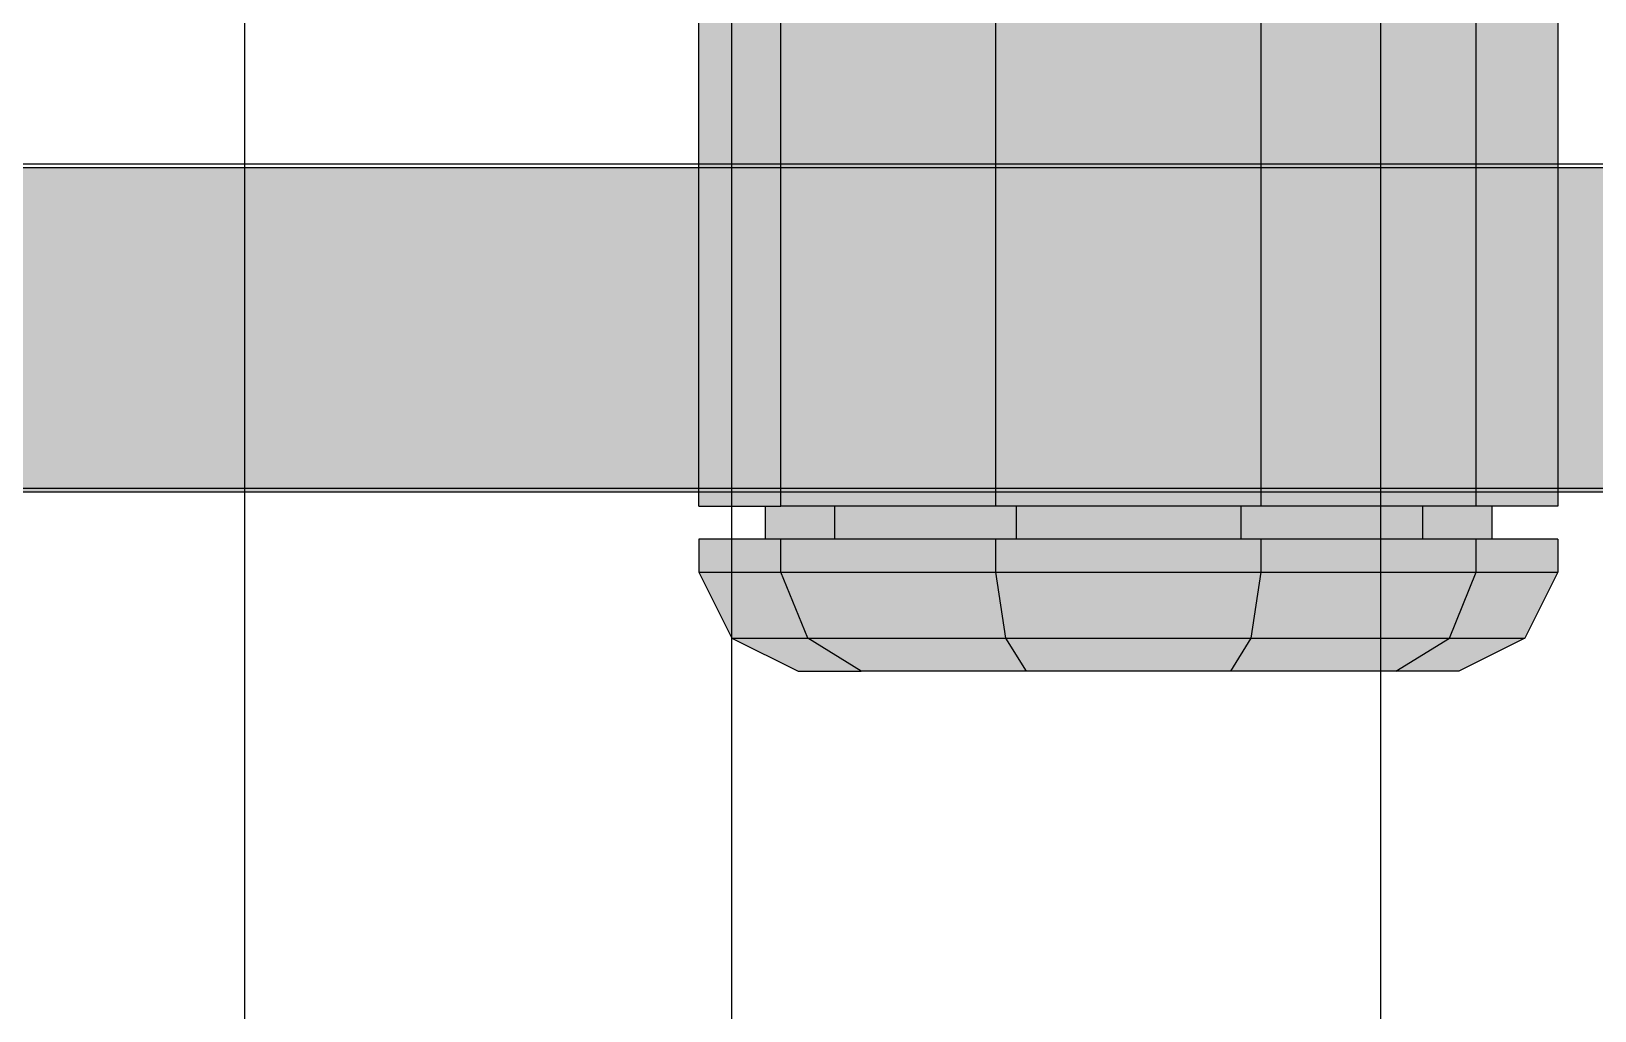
# Model space of a CAD drawing. Header units: feet. Extents: x 2272 to 4893, y 337 to 2916.
# Drawn here: x 3481.55 to 3486.367, y 1876.458 to 1879.477 of the extents above; entities that cross this region are included whole.
import ezdxf

# ---------------------------------------------------------------- set-up
doc = ezdxf.new("R2010")
doc.units = ezdxf.units.FT

# ---------------------------------------------------------------- blocks, each defined once
blk = doc.blocks.new('A$C7483090E')
for p, q in [((167.2, 41.82), (167.2, 200.53)), ((187.93, 41.82), (187.93, 200.53)), ((242.27, 41.82), (242.27, 200.53)), ((309.36, 41.82), (309.36, 200.53)), ((363.7, 41.82), (363.7, 200.53)), ((384.43, 200.53), (384.43, 41.82)), ((167.2, 41.82), (187.93, 41.82)), ((183.9, 41.82), (183.9, 33.47)), ((242.27, 41.82), (187.93, 41.82)), ((201.48, 41.82), (201.48, 33.47)), ((309.36, 41.82), (242.27, 41.82)), ((247.4, 41.82), (247.4, 33.47)), ((304.23, 41.82), (304.23, 33.47)), ((363.7, 41.82), (309.36, 41.82)), ((350.15, 41.82), (350.15, 33.47)), ((384.43, 41.82), (363.7, 41.82)), ((367.73, 41.82), (367.73, 33.47)), ((167.2, 33.47), (167.2, 25.05)), ((187.93, 33.47), (167.2, 33.47)), ((187.93, 33.47), (167.2, 33.47)), ((187.93, 25.05), (187.93, 33.47)), ((242.27, 33.47), (187.93, 33.47)), ((242.27, 33.47), (187.93, 33.47)), ((309.36, 33.47), (242.27, 33.47)), ((309.36, 33.47), (242.27, 33.47)), ((242.27, 25.05), (242.27, 33.47)), ((309.36, 25.05), (309.36, 33.47)), ((363.7, 33.47), (309.36, 33.47)), ((363.7, 33.47), (309.36, 33.47)), ((363.7, 25.05), (363.7, 33.47)), ((384.43, 33.47), (363.7, 33.47)), ((384.43, 33.47), (363.7, 33.47)), ((384.43, 33.47), (384.43, 25.05)), ((167.2, 25.05), (175.55, 8.35)), ((167.2, 25.05), (187.93, 25.05)), ((194.74, 8.35), (187.93, 25.05)), ((187.93, 25.05), (242.27, 25.05)), ((242.27, 25.05), (309.36, 25.05)), ((244.84, 8.35), (242.27, 25.05)), ((306.8, 8.35), (309.36, 25.05)), ((309.36, 25.05), (363.7, 25.05)), ((356.97, 8.35), (363.7, 25.05)), ((363.7, 25.05), (384.43, 25.05)), ((384.43, 25.05), (376.08, 8.35)), ((175.55, 8.35), (194.74, 8.35)), ((175.55, 8.35), (192.25, 0)), ((194.74, 8.35), (244.84, 8.35)), ((208.22, 0), (194.74, 8.35)), ((244.84, 8.35), (306.8, 8.35)), ((250.04, 0), (244.84, 8.35)), ((301.67, 0), (306.8, 8.35)), ((306.8, 8.35), (356.97, 8.35)), ((343.42, 0), (356.97, 8.35)), ((356.97, 8.35), (376.08, 8.35)), ((376.08, 8.35), (359.38, 0)), ((192.25, 0), (208.22, 0)), ((250.04, 0), (208.22, 0)), ((301.67, 0), (250.04, 0)), ((343.42, 0), (301.67, 0)), ((359.38, 0), (343.42, 0))]:
    blk.add_line(p, q)

msp = doc.modelspace()

# ---------------------------------------------------------------- hatches: boundary and pattern name
at = {"true_color": 0xc7c8ca}
h = msp.add_hatch(color=9, dxfattribs=at)
h.dxf.hatch_style = 1
h.paths.add_polyline_path([(3484.5222, 1879.9472), (3483.8602, 1879.9472), (3483.8602, 1878.0136), (3484.5222, 1878.0136)])
h.paths.add_polyline_path([(3483.8602, 1879.9472), (3483.6076, 1879.9472), (3483.6076, 1878.0136), (3483.8602, 1878.0136)])
h.paths.add_polyline_path([(3485.3396, 1879.9472), (3484.6095, 1879.9472), (3484.6097, 1879.9463), (3484.6079, 1879.9472), (3484.5222, 1879.9472), (3484.5222, 1878.0136), (3485.3396, 1878.0136)])
h.paths.add_polyline_path([(3486.0017, 1879.9472), (3485.3396, 1879.9472), (3485.3396, 1878.0136), (3486.0017, 1878.0136)])
h.paths.add_polyline_path([(3486.2542, 1879.9472), (3486.0017, 1879.9472), (3486.0017, 1878.0136), (3486.2542, 1878.0136)])
at = {"true_color": 0xb4623c}
h = msp.add_hatch(color=25, dxfattribs=at)
h.dxf.hatch_style = 1
h.paths.add_polyline_path([(3491.1844, 1878.0564), (3491.1844, 1879.0564), (3461.1844, 1879.0564), (3461.1844, 1878.0564)])
at = {"true_color": 0x939598}
h = msp.add_hatch(color=252, dxfattribs=at)
h.dxf.hatch_style = 1
h.paths.add_polyline_path([(3484.5222, 1877.9119), (3483.8602, 1877.9119), (3483.8602, 1877.8093), (3484.5222, 1877.8093)])
h.paths.add_polyline_path([(3484.0252, 1878.0136), (3483.8602, 1878.0136), (3483.8111, 1878.0136), (3483.8111, 1877.9119), (3483.8602, 1877.9119), (3484.0252, 1877.9119)])
h.paths.add_polyline_path([(3484.5847, 1878.0136), (3484.5222, 1878.0136), (3484.0252, 1878.0136), (3484.0252, 1877.9119), (3484.5222, 1877.9119), (3484.5847, 1877.9119)])
h.paths.add_polyline_path([(3485.2771, 1878.0136), (3484.5847, 1878.0136), (3484.5847, 1877.9119), (3485.2771, 1877.9119)])
h.paths.add_polyline_path([(3485.8366, 1878.0136), (3485.3396, 1878.0136), (3485.2771, 1878.0136), (3485.2771, 1877.9119), (3485.3396, 1877.9119), (3485.8366, 1877.9119)])
h.paths.add_polyline_path([(3486.0507, 1878.0136), (3486.0017, 1878.0136), (3485.8366, 1878.0136), (3485.8366, 1877.9119), (3486.0017, 1877.9119), (3486.0507, 1877.9119)])
h.paths.add_polyline_path([(3483.8602, 1877.9119), (3483.6076, 1877.9119), (3483.6076, 1877.8093), (3483.8602, 1877.8093)])
h.paths.add_polyline_path([(3483.8602, 1877.8093), (3483.6076, 1877.8093), (3483.7094, 1877.6058), (3483.9431, 1877.6058)])
h.paths.add_polyline_path([(3483.9431, 1877.6058), (3483.7094, 1877.6058), (3483.9128, 1877.5041), (3484.1073, 1877.5041)])
h.paths.add_polyline_path([(3484.5222, 1877.8093), (3483.8602, 1877.8093), (3483.9431, 1877.6058), (3484.5535, 1877.6058)])
h.paths.add_polyline_path([(3484.5535, 1877.6058), (3483.9431, 1877.6058), (3484.1073, 1877.5041), (3484.6168, 1877.5041)])
h.paths.add_polyline_path([(3485.3396, 1877.8093), (3484.5222, 1877.8093), (3484.5535, 1877.6058), (3485.3084, 1877.6058)])
h.paths.add_polyline_path([(3485.3084, 1877.6058), (3484.5535, 1877.6058), (3484.6168, 1877.5041), (3485.2459, 1877.5041)])
h.paths.add_polyline_path([(3485.3396, 1877.9119), (3485.2771, 1877.9119), (3484.5847, 1877.9119), (3484.5222, 1877.9119), (3484.5222, 1877.8093), (3485.3396, 1877.8093)])
h.paths.add_polyline_path([(3486.0017, 1877.9119), (3485.8366, 1877.9119), (3485.3396, 1877.9119), (3485.3396, 1877.8093), (3486.0017, 1877.8093)])
h.paths.add_polyline_path([(3486.0017, 1877.8093), (3485.3396, 1877.8093), (3485.3084, 1877.6058), (3485.9196, 1877.6058)])
h.paths.add_polyline_path([(3485.9196, 1877.6058), (3485.3084, 1877.6058), (3485.2459, 1877.5041), (3485.7545, 1877.5041)])
h.paths.add_polyline_path([(3486.2542, 1877.8093), (3486.0017, 1877.8093), (3485.9196, 1877.6058), (3486.1525, 1877.6058)])
h.paths.add_polyline_path([(3486.1525, 1877.6058), (3485.9196, 1877.6058), (3485.7545, 1877.5041), (3485.949, 1877.5041)])
h.paths.add_polyline_path([(3486.2542, 1877.9119), (3486.0017, 1877.9119), (3486.0017, 1877.8093), (3486.2542, 1877.8093)])

# ---------------------------------------------------------------- linework, layer by layer
at = {"color": 242, "true_color": 0xcd2027}
for p, q in [((3482.2083, 1831.0673), (3482.2083, 1936.9524)), ((3483.7083, 1831.0673), (3483.7083, 1936.9524)), ((3485.7083, 1831.0673), (3485.7083, 1936.9524))]:
    msp.add_line(p, q, dxfattribs=at)
at = {"color": 18, "true_color": 0x000000}
for p, q in [((3489.2083, 1879.0673), (3461.2083, 1879.0673)), ((3491.1844, 1879.0564), (3461.1844, 1879.0564)), ((3491.1844, 1878.0564), (3461.1844, 1878.0564)), ((3489.2083, 1878.0673), (3461.2083, 1878.0673))]:
    msp.add_line(p, q, dxfattribs=at)

# ---------------------------------------------------------------- block references
at = {"xscale": 0.01218343478757425, "yscale": 0.01218343478757425, "zscale": 0.01218343478757425}
msp.add_blockref('A$C7483090E', (3481.5705, 1877.5041), dxfattribs=at)

doc.saveas('drawing.dxf')
